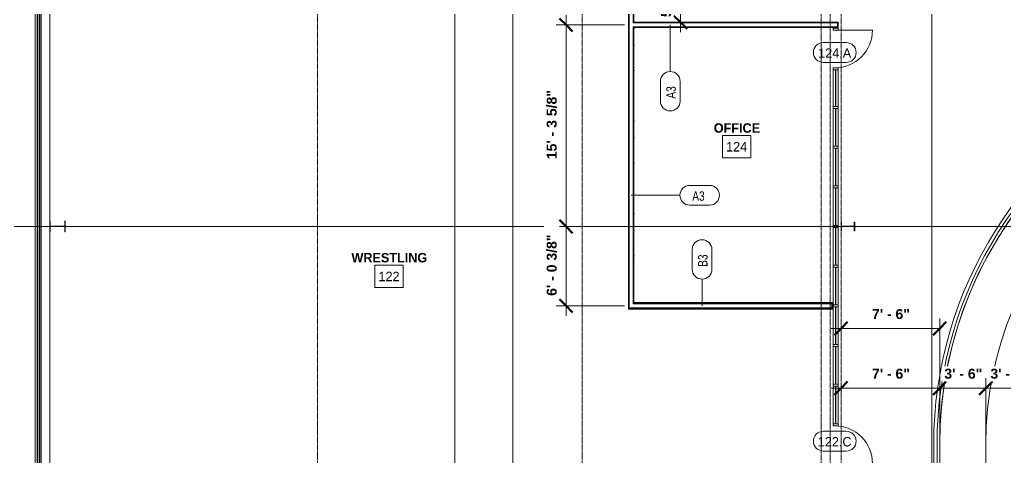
# Model space of a CAD drawing. Header units: inches. Extents: x 21592 to 24810, y -23179 to -20467.
# Drawn here: x 22042 to 22941, y -21596 to -21197 of the extents above; entities that cross this region are included whole.
import ezdxf

# ---------------------------------------------------------------- set-up
doc = ezdxf.new("R2010")
doc.units = ezdxf.units.IN
doc.header["$MEASUREMENT"] = 0
doc.linetypes.add('Grid Line 1_2_', pattern=[0.875, 0.5, -0.125, 0.125, -0.125])
for name, color, linetype, lineweight in [('A-ANNO-DIMS', 211, 'Continuous', 9), ('A-ANNO-DIMS-96', 211, 'Continuous', 9), ('A-AREA-IDEN', 2, 'Continuous', 9), ('A-DOOR', 31, 'Continuous', 20), ('A-DOOR-IDEN', 31, 'Continuous', 9), ('A-FLOR', 192, 'Continuous', 20), ('A-FLOR-HRAL', 11, 'Continuous', 20), ('A-FLOR-OTLN', 90, 'Continuous', 140), ('A-GLAZ-CURT', 52, 'Continuous', 20), ('A-GLAZ-CWMG', 51, 'Continuous', 20), ('A-WALL', 113, 'Continuous', 20), ('A-WALL-IDEN', 211, 'Continuous', 9), ('A-WALL-PATT', 111, 'Continuous', 50), ('G-ANNO-SYMB', 111, 'Continuous', 9), ('I-WALL', 2, 'Continuous', 20), ('L-SITE-WALL', 31, 'Continuous', 20), ('S-BEAM', 12, 'Continuous', 20), ('S-COLS', 52, 'Continuous', 20), ('S-GRID', 1, 'Continuous', 9)]:
    doc.layers.add(name, color=color, linetype=linetype, lineweight=lineweight)
doc.styles.add('Arial_B', font='arialbd.ttf', dxfattribs={"height": 9.132806})
doc.styles.add('Century Gothic', font='GOTHIC.TTF', dxfattribs={"height": 8.622671})
doc.styles.add('Century Gothic_1', font='GOTHIC.TTF', dxfattribs={"width": 0.8, "height": 8.622671})
doc.styles.add('Century Gothic_B', font='GOTHICB.TTF', dxfattribs={"height": 8.616719})
doc.dimstyles.new('OD_Dimension', dxfattribs={"dimscale": 12, "dimtxt": 9, "dimasz": 1, "dimexe": 0.75, "dimexo": 0.5, "dimgap": 0.5, "dimtad": 1, "dimdec": 3, "dimrnd": 0.125, "dimzin": 1, "dimdsep": 46, "dimlunit": 4, "dimtxsty": 'Arial_B', "dimblk1": 'OBLIQUE', "dimblk2": 'OBLIQUE', "dimsah": 1, "dimcen": 0.09, "dimdle": 0.75, "dimazin": 0, "dimtfac": 1, "dimtdec": 4, "dimtix": 1, "dimtmove": 0, "dimatfit": 3, "dimfxl": 1, "dimtvp": 1, "dimtfill": 1, "dimfrac": 2, "dimtolj": 1, "dimtzin": 0, "dimlwd": 13, "dimlwe": 13, "dimarcsym": 2})
doc.dimstyles.new('OD_Dimension_2', dxfattribs={"dimscale": 12, "dimtxt": 9, "dimasz": 1, "dimexe": 0.75, "dimexo": 0.5, "dimgap": 0.5, "dimtad": 1, "dimdec": 3, "dimrnd": 0.125, "dimzin": 1, "dimdsep": 46, "dimlunit": 4, "dimtxsty": 'Arial_B', "dimblk1": 'OBLIQUE', "dimblk2": 'OBLIQUE', "dimsah": 1, "dimcen": 0.09, "dimdle": 0.75, "dimazin": 0, "dimtfac": 1, "dimtdec": 4, "dimtix": 1, "dimtmove": 0, "dimatfit": 3, "dimfxl": 1, "dimtvp": 1, "dimtfill": 1, "dimfrac": 2, "dimtolj": 1, "dimtzin": 0, "dimlwd": 13, "dimlwe": 13, "dimarcsym": 2})
doc.dimstyles.new('OD_Dimension_3', dxfattribs={"dimscale": 12, "dimtxt": 9, "dimasz": 1, "dimexe": 0.75, "dimexo": 0.5, "dimgap": 0.5, "dimtad": 1, "dimdec": 3, "dimrnd": 0.125, "dimzin": 1, "dimdsep": 46, "dimlunit": 4, "dimtxsty": 'Arial_B', "dimblk1": 'OBLIQUE', "dimblk2": 'OBLIQUE', "dimsah": 1, "dimcen": 0.09, "dimdle": 0.75, "dimazin": 0, "dimtfac": 1, "dimtdec": 4, "dimtix": 1, "dimtmove": 0, "dimatfit": 3, "dimfxl": 1, "dimtvp": 1, "dimtfill": 1, "dimfrac": 2, "dimtolj": 1, "dimtzin": 0, "dimlwd": 13, "dimlwe": 13, "dimarcsym": 2})
pattern_1 = [(45, (0, 0), (-9.503515, 9.503515), []), (45, (0, 14.4), (-9.503515, 9.503515), [])]
pattern_2 = [(0, (0, 0), (30.72, 7.68), [1.267, -21.773, 1.267, -21.773, -122.88]), (0, (0, 0), (30.72, 7.68), [-46.08, 1.267, -44.813, 1.267, -21.773, -53.76]), (0, (0, 0), (30.72, 7.68), [-115.2, 1.267, -14.093, 1.267, -37.133]), (120, (11.52, 3.84), (-22.0110751, 22.7643004), [1.267, -21.773, 1.267, -21.773, -122.88]), (120, (11.52, 3.84), (-22.0110751, 22.7643004), [-46.08, 1.267, -44.813, 1.267, -21.773, -53.76]), (120, (11.52, 3.84), (-22.0110751, 22.7643004), [-115.2, 1.267, -14.093, 1.267, -37.133]), (240, (15.36, 19.2), (-8.7089249, -30.4443004), [1.267, -21.773, 1.267, -21.773, -122.88]), (240, (15.36, 19.2), (-8.7089249, -30.4443004), [-46.08, 1.267, -44.813, 1.267, -21.773, -53.76]), (240, (15.36, 19.2), (-8.7089249, -30.4443004), [-115.2, 1.267, -14.093, 1.267, -37.133])]

# ---------------------------------------------------------------- blocks, each defined once
blk = doc.blocks.new('Rectangular Mullion - Profile_Polycarbonate_Lower-1836398-Enlarged First Floor Plan _West_')
at = {"layer": 'A-GLAZ-CWMG', "color": 43, "lineweight": 13}
for p, q in [((22058.04, -21185.12), (22058.46, -21185.12)), ((22058.04, -21646.43), (22058.04, -21185.12)), ((22060.04, -21185.12), (22060.54, -21185.12)), ((22060.54, -21646.43), (22060.54, -21185.12))]:
    blk.add_line(p, q, dxfattribs=at)
at = {"layer": 'A-GLAZ-CWMG', "color": 10, "lineweight": 13}
for p, q in [((22058.46, -21185.12), (22060.04, -21185.12)), ((22058.46, -21646.43), (22058.46, -21185.12)), ((22060.04, -21646.43), (22060.04, -21185.12)), ((22060.04, -21646.43), (22058.46, -21646.43))]:
    blk.add_line(p, q, dxfattribs=at)
blk = doc.blocks.new('Top Rail Type - Top Rail_Internal_-939601-Enlarged First Floor Plan _West_')
at = {"layer": 'A-FLOR-HRAL', "color": 43, "lineweight": 13}
for p, q in [((22875.87, -21898.78), (22875.87, -21583.81)), ((22878.91, -21898.78), (22878.91, -21583.81))]:
    blk.add_line(p, q, dxfattribs=at)
for radius, start in [(365.52, 115.441), (362.48, 115.13728)]:
    blk.add_arc((23241.39, -21583.81), radius, start, 180, dxfattribs=at)
blk = doc.blocks.new('Girt_C - 8_D-1405510-Enlarged First Floor Plan _West_')
at = {"layer": 'S-BEAM', "color": 43, "lineweight": 13}
for p, q in [((22061.64, -21143.68), (22061.64, -21646.84)), ((22069.64, -21380.05), (22069.64, -21148.8)), ((22069.64, -21621.3), (22069.64, -21390.05)), ((22069.64, -21646.84), (22069.64, -21631.3)), ((22069.25, -21647.23), (22062.03, -21647.23))]:
    blk.add_line(p, q, dxfattribs=at)
blk = doc.blocks.new('Door_Single_Storefront - one-1371409-Enlarged First Floor Plan _West_')
at = {"layer": 'A-DOOR', "color": 43, "lineweight": 13}
blk.add_line((-17.21875, 34.4375), (-17.21875, 0), dxfattribs=at)
blk.add_arc((-17.21875, 0), 34.4375, 360, 90, dxfattribs=at)
blk = doc.blocks.new('System Panel - Interior Glazing-1220306-Enlarged First Floor Plan _West_')
at = {"layer": 'A-GLAZ-CURT', "color": 7}
for p, q in [((17.21875, 0.9375), (-17.21875, 0.9375)), ((-17.21875, 0.9375), (-17.21875, 0.5625)), ((-17.21875, 0.5625), (17.21875, 0.5625)), ((17.21875, 0.5625), (17.21875, 0.9375))]:
    blk.add_line(p, q, dxfattribs=at)
blk = doc.blocks.new('Rectangular Mullion - Interior 1_75_ x 4_5_-1214730-Enlarged First Floor Plan _West_')
at = {"layer": 'A-GLAZ-CWMG', "color": 43, "lineweight": 13}
for p, q in [((22799.52, -22650.74), (22799.52, -22616.3)), ((22804.02, -22650.74), (22804.02, -22616.3))]:
    blk.add_line(p, q, dxfattribs=at)
blk = doc.blocks.new('Rectangular Mullion - Interior 1_75_ x 4_5_-1835424-Enlarged First Floor Plan _West_')
at = {"layer": 'A-GLAZ-CWMG', "color": 7}
for p, q in [((0, 1.5), (-1.75, 1.5)), ((-1.75, 1.5), (-1.75, -3)), ((0, -3), (0, 1.5)), ((-1.75, -3), (0, -3))]:
    blk.add_line(p, q, dxfattribs=at)
blk = doc.blocks.new('Rectangular Mullion - Interior 1_75_ x 4_5_-1220285-Enlarged First Floor Plan _West_')
at = {"layer": 'A-GLAZ-CWMG', "color": 7}
for p, q in [((-0.875, 1.5), (0.875, 1.5)), ((-0.875, -3), (-0.875, 1.5)), ((0.875, 1.5), (0.875, -3)), ((0.875, -3), (-0.875, -3))]:
    blk.add_line(p, q, dxfattribs=at)
blk = doc.blocks.new('Door_Single_Storefront - one-1835622-Enlarged First Floor Plan _West_')
at = {"layer": 'A-DOOR', "color": 43, "lineweight": 13}
blk.add_line((-17.21875, -34.4375), (-17.21875, 0), dxfattribs=at)
blk.add_arc((-17.21875, 0), 34.4375, 270, 0, dxfattribs=at)
blk = doc.blocks.new('Rectangular Mullion - Interior 1_75_ x 4_5_-V24-Enlarged First Floor Plan _West_')
at = {"layer": 'A-GLAZ-CWMG', "color": 43, "lineweight": 13}
for p, q in [((22784.14, -21454.43), (22784.14, -21422.12)), ((22788.64, -21456.55), (22788.64, -21422.12))]:
    blk.add_line(p, q, dxfattribs=at)
blk = doc.blocks.new('Rectangular Mullion - Interior 1_75_ x 4_5_-V25-Enlarged First Floor Plan _West_')
at = {"layer": 'A-GLAZ-CWMG', "color": 43, "lineweight": 13}
for p, q in [((22788.64, -21492.74), (22788.64, -21458.3)), ((22784.14, -21492.74), (22784.14, -21460.43))]:
    blk.add_line(p, q, dxfattribs=at)
blk = doc.blocks.new('Rectangular Mullion - Interior 1_75_ x 4_5_-1835431-Enlarged First Floor Plan _West_')
at = {"layer": 'A-GLAZ-CWMG', "color": 43, "lineweight": 13}
for p, q in [((22784.14, -21565.12), (22784.14, -21530.68)), ((22788.64, -21565.12), (22788.64, -21530.68))]:
    blk.add_line(p, q, dxfattribs=at)
blk = doc.blocks.new('System Panel - Interior Glazing-1835623-Enlarged First Floor Plan _West_')
at = {"layer": 'A-GLAZ-CURT', "color": 7}
for p, q in [((16.71875, 0.9375), (-16.71875, 0.9375)), ((-16.71875, 0.9375), (-16.71875, 0.5625)), ((-16.71875, 0.5625), (16.71875, 0.5625)), ((16.71875, 0.5625), (16.71875, 0.9375))]:
    blk.add_line(p, q, dxfattribs=at)
blk = doc.blocks.new('Rectangular Mullion - Interior 1_75_ x 4_5_-1835621-Enlarged First Floor Plan _West_')
at = {"layer": 'A-GLAZ-CWMG', "color": 43, "lineweight": 13}
for p, q in [((22784.14, -21275.62), (22784.14, -21242.18)), ((22788.64, -21275.62), (22788.64, -21242.18))]:
    blk.add_line(p, q, dxfattribs=at)
blk = doc.blocks.new('Rectangular Mullion - Interior 1_75_ x 4_5_-1314720-Enlarged First Floor Plan _West_')
at = {"layer": 'A-GLAZ-CWMG', "color": 7}
for p, q in [((-0.875, 1.5), (0.875, 1.5)), ((-0.875, -3), (-0.875, 1.5)), ((0.875, 1.5), (0.875, -3)), ((0.875, -3), (-0.875, -3))]:
    blk.add_line(p, q, dxfattribs=at)
blk = doc.blocks.new('DIMBLOCK8-Enlarged First Floor Plan _West_')
at = {"layer": 'A-ANNO-DIMS-96', "lineweight": 50}
for p, q in [((22540.55, -21201.37), (22534.55, -21195.37)), ((22540.55, -21201.37), (22546.55, -21207.37)), ((22540.55, -21385.05), (22534.55, -21379.05)), ((22540.55, -21385.05), (22546.55, -21391.05))]:
    blk.add_line(p, q, dxfattribs=at)
at = {"layer": 'A-ANNO-DIMS-96', "lineweight": 13}
for p, q in [((22540.55, -21192.37), (22540.55, -21385.05)), ((22593.84, -21201.37), (22531.55, -21201.37)), ((22540.55, -21201.37), (22593.84, -21201.37)), ((22543.04, -21385.05), (22531.55, -21385.05)), ((22540.55, -21385.05), (22543.04, -21385.05))]:
    blk.add_line(p, q, dxfattribs=at)
at = {"layer": 'A-ANNO-DIMS-96', "color": 0, "lineweight": 13, "insert": (22522.85, -21323.71), "char_height": 9.1328, "width": 73.2, "attachment_point": 1, "rotation": 90, "line_spacing_factor": 0.938532, "style": 'Arial_B', "bg_fill": 3, "box_fill_scale": 1.25, "bg_fill_color": 0, "bg_fill_transparency": 0}
blk.add_mtext('15\' - 3 5/8"', dxfattribs=at)
blk = doc.blocks.new('_Oblique')
at = {"color": 0, "linetype": 'ByBlock', "lineweight": -2}
blk.add_line((-0.5, -0.5), (0.5, 0.5), dxfattribs=at)
blk = doc.blocks.new('DIMBLOCK9-Enlarged First Floor Plan _West_')
at = {"layer": 'A-ANNO-DIMS-96', "lineweight": 50}
for p, q in [((22540.55, -21385.05), (22534.55, -21379.05)), ((22540.55, -21385.05), (22546.55, -21391.05)), ((22540.55, -21457.43), (22534.55, -21451.43)), ((22540.55, -21457.43), (22546.55, -21463.43))]:
    blk.add_line(p, q, dxfattribs=at)
at = {"layer": 'A-ANNO-DIMS-96', "lineweight": 13}
for p, q in [((22543.04, -21385.05), (22531.55, -21385.05)), ((22540.55, -21385.05), (22540.55, -21466.43)), ((22540.55, -21385.05), (22543.04, -21385.05)), ((22593.84, -21457.43), (22531.55, -21457.43)), ((22540.55, -21457.43), (22593.84, -21457.43))]:
    blk.add_line(p, q, dxfattribs=at)
at = {"layer": 'A-ANNO-DIMS-96', "color": 0, "lineweight": 13, "insert": (22522.85, -21448.31), "char_height": 9.1328, "width": 64.9714, "attachment_point": 1, "rotation": 90, "line_spacing_factor": 0.938532, "style": 'Arial_B', "bg_fill": 3, "box_fill_scale": 1.25, "bg_fill_color": 0, "bg_fill_transparency": 0}
blk.add_mtext('6\' - 0 3/8"', dxfattribs=at)
blk = doc.blocks.new('Wall Tag - 1_4_-1369832-Enlarged First Floor Plan _West_')
at = {"layer": 'A-WALL-IDEN', "color": 153}
for p, q in [((-0.0822, 0.0968), (0.1053, 0.0968)), ((0.1053, 0.0968), (-0.0822, 0.0968)), ((-0.0822, -0.0907), (0.1053, -0.0907)), ((-0.0822, -0.0907), (0.1053, -0.0907))]:
    blk.add_line(p, q, dxfattribs=at)
for centre, start, end in [((-0.0822, 0.0031), 90, 270), ((-0.0822, 0.0031), 90, 270), ((0.1053, 0.0031), 270, 90), ((0.1053, 0.0031), 270, 90)]:
    blk.add_arc(centre, 0.0937, start, end, dxfattribs=at)
blk = doc.blocks.new('DIMBLOCK21-Enlarged First Floor Plan _West_')
at = {"layer": 'A-ANNO-DIMS-96', "lineweight": 13}
for p, q in [((22644.98, -21126.18), (22644.98, -21207.93)), ((22647.47, -21135.18), (22635.98, -21135.18)), ((22644.98, -21135.18), (22647.47, -21135.18)), ((22647.47, -21198.93), (22635.98, -21198.93)), ((22644.98, -21198.93), (22647.47, -21198.93))]:
    blk.add_line(p, q, dxfattribs=at)
at = {"layer": 'A-ANNO-DIMS-96', "lineweight": 50}
for p, q in [((22644.98, -21135.18), (22638.98, -21129.18)), ((22644.98, -21135.18), (22650.98, -21141.18)), ((22644.98, -21198.93), (22638.98, -21192.93)), ((22644.98, -21198.93), (22650.98, -21204.93))]:
    blk.add_line(p, q, dxfattribs=at)
at = {"layer": 'A-ANNO-DIMS-96', "color": 0, "lineweight": 13, "insert": (22627.28, -21194.12), "char_height": 9.1328, "width": 64.9714, "attachment_point": 1, "rotation": 90, "line_spacing_factor": 0.938532, "style": 'Arial_B', "bg_fill": 3, "box_fill_scale": 1.25, "bg_fill_color": 0, "bg_fill_transparency": 0}
blk.add_mtext('5\' - 3 3/4"', dxfattribs=at)
blk = doc.blocks.new('DIMBLOCK37-Enlarged First Floor Plan _West_')
at = {"layer": 'A-ANNO-DIMS-96', "lineweight": 50}
for p, q in [((22791.39, -21532.43), (22797.39, -21526.43)), ((22881.39, -21532.43), (22887.39, -21526.43)), ((22791.39, -21532.43), (22785.39, -21538.43)), ((22881.39, -21532.43), (22875.39, -21538.43))]:
    blk.add_line(p, q, dxfattribs=at)
at = {"layer": 'A-ANNO-DIMS-96', "lineweight": 13}
for p, q in [((22791.39, -21529.95), (22791.39, -21541.43)), ((22791.39, -21532.43), (22791.39, -21529.95)), ((22881.39, -21577.81), (22881.39, -21523.43)), ((22782.39, -21532.43), (22881.39, -21532.43)), ((22881.39, -21532.43), (22881.39, -21577.81))]:
    blk.add_line(p, q, dxfattribs=at)
at = {"layer": 'A-ANNO-DIMS-96', "color": 0, "lineweight": 13, "insert": (22819.6, -21514.73), "char_height": 9.133, "width": 40.2857, "attachment_point": 1, "line_spacing_factor": 0.938532, "style": 'Arial_B', "bg_fill": 3, "box_fill_scale": 1.25, "bg_fill_color": 0, "bg_fill_transparency": 0}
blk.add_mtext('7\' - 6"', dxfattribs=at)
blk = doc.blocks.new('DIMBLOCK38-Enlarged First Floor Plan _West_')
at = {"layer": 'A-ANNO-DIMS-96', "lineweight": 13}
for p, q in [((22881.39, -21577.81), (22881.39, -21523.43)), ((22923.39, -21577.81), (22923.39, -21523.43)), ((22881.39, -21532.43), (22923.39, -21532.43)), ((22881.39, -21532.43), (22881.39, -21577.81)), ((22923.39, -21532.43), (22923.39, -21577.81))]:
    blk.add_line(p, q, dxfattribs=at)
at = {"layer": 'A-ANNO-DIMS-96', "lineweight": 50}
for p, q in [((22881.39, -21532.43), (22887.39, -21526.43)), ((22923.39, -21532.43), (22929.39, -21526.43)), ((22881.39, -21532.43), (22875.39, -21538.43)), ((22923.39, -21532.43), (22917.39, -21538.43))]:
    blk.add_line(p, q, dxfattribs=at)
at = {"layer": 'A-ANNO-DIMS-96', "color": 0, "lineweight": 13, "insert": (22885.6, -21514.73), "char_height": 9.133, "width": 40.2857, "attachment_point": 1, "line_spacing_factor": 0.938532, "style": 'Arial_B', "bg_fill": 3, "box_fill_scale": 1.25, "bg_fill_color": 0, "bg_fill_transparency": 0}
blk.add_mtext('3\' - 6"', dxfattribs=at)
blk = doc.blocks.new('DIMBLOCK39-Enlarged First Floor Plan _West_')
at = {"layer": 'A-ANNO-DIMS-96', "lineweight": 13}
for p, q in [((22923.39, -21577.81), (22923.39, -21523.43)), ((22965.39, -21577.81), (22965.39, -21523.43)), ((22923.39, -21532.43), (22965.39, -21532.43)), ((22923.39, -21532.43), (22923.39, -21577.81)), ((22965.39, -21532.43), (22965.39, -21577.81))]:
    blk.add_line(p, q, dxfattribs=at)
at = {"layer": 'A-ANNO-DIMS-96', "lineweight": 50}
for p, q in [((22923.39, -21532.43), (22929.39, -21526.43)), ((22965.39, -21532.43), (22971.39, -21526.43)), ((22923.39, -21532.43), (22917.39, -21538.43)), ((22965.39, -21532.43), (22959.39, -21538.43))]:
    blk.add_line(p, q, dxfattribs=at)
at = {"layer": 'A-ANNO-DIMS-96', "color": 0, "lineweight": 13, "insert": (22927.6, -21514.73), "char_height": 9.133, "width": 40.2857, "attachment_point": 1, "line_spacing_factor": 0.938532, "style": 'Arial_B', "bg_fill": 3, "box_fill_scale": 1.25, "bg_fill_color": 0, "bg_fill_transparency": 0}
blk.add_mtext('3\' - 6"', dxfattribs=at)
blk = doc.blocks.new('DIMBLOCK54-Enlarged First Floor Plan _West_')
at = {"layer": 'A-ANNO-DIMS-96', "lineweight": 13}
for p, q in [((22881.39, -21577.81), (22881.39, -21469.04)), ((22782.39, -21478.04), (22881.39, -21478.04)), ((22791.39, -21475.55), (22791.39, -21487.04)), ((22791.39, -21478.04), (22791.39, -21475.55)), ((22881.39, -21478.04), (22881.39, -21577.81))]:
    blk.add_line(p, q, dxfattribs=at)
at = {"layer": 'A-ANNO-DIMS-96', "lineweight": 50}
for p, q in [((22791.39, -21478.04), (22785.39, -21484.04)), ((22791.39, -21478.04), (22797.39, -21472.04)), ((22881.39, -21478.04), (22875.39, -21484.04)), ((22881.39, -21478.04), (22887.39, -21472.04))]:
    blk.add_line(p, q, dxfattribs=at)
at = {"layer": 'A-ANNO-DIMS-96', "color": 0, "lineweight": 13, "insert": (22819.6, -21460.33), "char_height": 9.133, "width": 40.2857, "attachment_point": 1, "line_spacing_factor": 0.938532, "style": 'Arial_B', "bg_fill": 3, "box_fill_scale": 1.25, "bg_fill_color": 0, "bg_fill_transparency": 0}
blk.add_mtext('7\' - 6"', dxfattribs=at)
blk = doc.blocks.new('Door Tag - Door Tag-4658-Enlarged First Floor Plan _West_')
at = {"layer": 'A-DOOR-IDEN', "color": 153}
for p, q in [((-0.109375, 0.09375), (0.109375, 0.09375)), ((-0.109375, -0.09375), (0.109375, -0.09375))]:
    blk.add_line(p, q, dxfattribs=at)
for centre, start, end in [((-0.109375, 0), 90, 270), ((0.109375, 0), 270, 90)]:
    blk.add_arc(centre, 0.09375, start, end, dxfattribs=at)

msp = doc.modelspace()

# ---------------------------------------------------------------- hatches: boundary and pattern name
at = {"layer": 'A-WALL-PATT', "lineweight": 9}
h = msp.add_hatch(dxfattribs=at)
h.set_pattern_fill('FP_11', color=8, style=0, pattern_type=2)
h.set_pattern_definition(pattern_2)
h.paths.add_polyline_path([(22597.4, -21459.1778), (22598.025, -21459.1778), (22598.025, -21174.3966), (22599.8375, -21174.3966), (22599.8375, -21173.7716), (22597.4, -21173.7716), (22597.4, -21454.4278)], flags=0)
h.paths.add_polyline_path([(22599.8375, -21139.3341), (22599.8375, -21138.7091), (22598.025, -21138.7091), (22598.025, -20899.5528), (22597.4, -20899.5528), (22597.4, -21139.3341)], flags=0)
h = msp.add_hatch(dxfattribs=at)
h.set_pattern_fill('FP_11', color=8, style=0, pattern_type=2)
h.set_pattern_definition(pattern_2)
h.paths.add_polyline_path([(22602.275, -21454.4278), (22602.275, -21203.1778), (22601.65, -21203.1778), (22601.65, -21454.4278)], flags=0)
h.paths.add_polyline_path([(22602.275, -21199.5528), (22602.275, -21173.7716), (22599.8375, -21173.7716), (22599.8375, -21174.3966), (22601.65, -21174.3966), (22601.65, -21199.5528)], flags=0)
h.paths.add_polyline_path([(22599.8375, -21139.3341), (22602.275, -21139.3341), (22602.275, -21134.5528), (22601.65, -21134.5528), (22601.65, -21138.7091), (22599.8375, -21138.7091)], flags=0)
h.paths.add_polyline_path([(22601.65, -21130.9278), (22602.275, -21130.9278), (22602.275, -20899.5528), (22601.65, -20899.5528), (22601.65, -21097.329)], flags=0)
h = msp.add_hatch(dxfattribs=at)
h.set_pattern_fill('FP_11', color=8, style=0, pattern_type=2)
h.set_pattern_definition(pattern_2)
h.paths.add_polyline_path([(22788.0142, -21199.5528), (22788.6392, -21199.5528), (22788.6392, -21198.9278), (22602.275, -21198.9278), (22602.275, -21199.5528)], flags=0)
h = msp.add_hatch(dxfattribs=at)
h.set_pattern_fill('FP_11', color=8, style=0, pattern_type=2)
h.set_pattern_definition(pattern_2)
h.paths.add_polyline_path([(22788.6392, -21203.8028), (22788.6392, -21199.5528), (22788.0142, -21199.5528), (22788.0142, -21203.1778), (22602.275, -21203.1778), (22602.275, -21203.8028)], flags=0)
h = msp.add_hatch(dxfattribs=at)
h.set_pattern_fill('FP_11', color=8, style=0, pattern_type=2)
h.set_pattern_definition(pattern_2)
h.paths.add_polyline_path([(22597.4, -21460.4278), (22784.1392, -21460.4278), (22784.1392, -21455.0528), (22783.5142, -21455.0528), (22783.5142, -21459.8028), (22597.4, -21459.8028)], flags=0)
h = msp.add_hatch(dxfattribs=at)
h.set_pattern_fill('FP_11', color=8, style=0, pattern_type=2)
h.set_pattern_definition(pattern_2)
h.paths.add_polyline_path([(22783.5142, -21459.8028), (22783.5142, -21455.6778), (22782.8892, -21455.6778), (22782.8892, -21459.1778), (22597.4, -21459.1778), (22597.4, -21459.8028), (22681.6291, -21459.8028)], flags=0)
h = msp.add_hatch(dxfattribs=at)
h.set_pattern_fill('FP_11', color=8, style=0, pattern_type=2)
h.set_pattern_definition(pattern_2)
h.paths.add_polyline_path([(22783.5142, -21455.0528), (22784.1392, -21455.0528), (22784.1392, -21454.4278), (22601.65, -21454.4278), (22601.65, -21455.0528), (22681.6291, -21455.0528)], flags=0)
h = msp.add_hatch(dxfattribs=at)
h.set_pattern_fill('FP_11', color=8, style=0, pattern_type=2)
h.set_pattern_definition(pattern_2)
h.paths.add_polyline_path([(22782.8892, -21455.6778), (22783.5142, -21455.6778), (22783.5142, -21455.0528), (22601.65, -21455.0528), (22601.65, -21455.6778), (22681.6291, -21455.6778)], flags=0)
at = {"layer": 'S-COLS', "lineweight": 9}
h = msp.add_hatch(dxfattribs=at)
h.set_pattern_fill('FP_6', color=8, style=0, pattern_type=2)
h.set_pattern_definition(pattern_1)
h.paths.add_polyline_path([(22083.6402, -21390.0528), (22083.6402, -21380.0528), (22083.2066, -21380.0528), (22083.2066, -21384.2169), (22083.0041, -21384.7058), (22082.5152, -21384.9083), (22070.7652, -21384.9083), (22070.2763, -21384.7058), (22070.0738, -21384.2169), (22070.0738, -21380.0528), (22069.6402, -21380.0528), (22069.6402, -21390.0528), (22070.0738, -21390.0528), (22070.0738, -21385.8887), (22070.2763, -21385.3998), (22070.7652, -21385.1973), (22082.5152, -21385.1973), (22083.0041, -21385.3998), (22083.2066, -21385.8887), (22083.2066, -21390.0528)], flags=0)
h = msp.add_hatch(dxfattribs=at)
h.set_pattern_fill('FP_6', color=8, style=0, pattern_type=2)
h.set_pattern_definition(pattern_1)
h.paths.add_polyline_path([(22803.8902, -21389.0528), (22803.8902, -21381.0528), (22803.4566, -21381.0528), (22803.4566, -21384.2169), (22803.2541, -21384.7058), (22802.7652, -21384.9083), (22792.5152, -21384.9083), (22792.0263, -21384.7058), (22791.8238, -21384.2169), (22791.8238, -21381.0528), (22791.3902, -21381.0528), (22791.3902, -21389.0528), (22791.8238, -21389.0528), (22791.8238, -21385.8887), (22792.0263, -21385.3998), (22792.5152, -21385.1973), (22802.7652, -21385.1973), (22803.2541, -21385.3998), (22803.4566, -21385.8887), (22803.4566, -21389.0528)], flags=0)

# ---------------------------------------------------------------- linework, layer by layer
at = {"layer": 'A-AREA-IDEN', "flags": 128}
for points in [[(22683.2621, -21302.0119), (22683.2621, -21322.5833), (22708.9721, -21322.5833), (22708.9721, -21302.0119)], [(22366.1952, -21420.2348), (22366.1952, -21440.8063), (22391.9052, -21440.8063), (22391.9052, -21420.2348)]]:
    msp.add_lwpolyline(points, close=True, dxfattribs=at)
at = {"layer": 'A-FLOR', "color": 43, "lineweight": 13}
msp.add_line((22881.3892, -21583.8101), (22881.3892, -21898.78), dxfattribs=at)
msp.add_arc((23241.3892, -21583.8101), 360, 115.5908464, 180, dxfattribs=at)
at = {"layer": 'A-FLOR-OTLN', "color": 43, "lineweight": 13}
msp.add_line((22923.3892, -21898.78), (22923.3892, -21583.8101), dxfattribs=at)
for radius in [360, 318]:
    msp.add_arc((23241.3892, -21583.8101), radius, 90, 180, dxfattribs=at)
at = {"layer": 'A-WALL', "color": 7}
for p, q in [((22598.025, -21174.3966), (22598.025, -21459.1778)), ((22601.65, -21199.5528), (22601.65, -21174.3966)), ((22058.4627, -21182.4278), (22058.4627, -21649.1153)), ((22060.0375, -21649.1153), (22060.0375, -21182.4278)), ((22788.0142, -21199.5528), (22601.65, -21199.5528)), ((22788.0142, -21203.1778), (22601.65, -21203.1778)), ((22601.65, -21455.6778), (22601.65, -21203.1778)), ((22788.0142, -21199.5528), (22788.0142, -21203.1778)), ((22782.8892, -21459.1778), (22597.4, -21459.1778)), ((22597.4, -21459.8028), (22783.5142, -21459.8028)), ((22601.65, -21455.0528), (22783.5142, -21455.0528)), ((22601.65, -21455.6778), (22782.8892, -21455.6778)), ((22782.8892, -21455.6778), (22782.8892, -21459.1778)), ((22783.5142, -21459.8028), (22783.5142, -21455.0528))]:
    msp.add_line(p, q, dxfattribs=at)
at = {"layer": 'A-WALL-IDEN', "color": 153}
for p, q in [((22635.6162, -21201.3653), (22635.6162, -21243.7606)), ((22664.5988, -21457.4278), (22664.5988, -21433.1158))]:
    msp.add_line(p, q, dxfattribs=at)
at = {"layer": 'G-ANNO-SYMB'}
for p, q in [((22491.854, -20695.6113), (22491.854, -23040.6554)), ((22439.1736, -20818.0821), (22439.1736, -23039.3868)), ((22874.1556, -21010.0849), (22874.1556, -23129.8711))]:
    msp.add_line(p, q, dxfattribs=at)
at = {"layer": 'I-WALL', "color": 7}
for p, q in [((22597.4, -21173.7716), (22597.4, -21460.4278)), ((22602.275, -21198.9278), (22602.275, -21173.7716)), ((22788.6392, -21198.9278), (22602.275, -21198.9278)), ((22788.6392, -21203.8028), (22788.6392, -21198.9278)), ((22602.275, -21203.8028), (22788.6392, -21203.8028)), ((22602.275, -21454.4278), (22602.275, -21203.8028)), ((22784.1392, -21454.4278), (22602.275, -21454.4278)), ((22784.1392, -21460.4278), (22784.1392, -21454.4278)), ((22597.4, -21460.4278), (22784.1392, -21460.4278))]:
    msp.add_line(p, q, dxfattribs=at)
at = {"layer": 'L-SITE-WALL', "color": 43, "lineweight": 13}
msp.add_line((22056.1402, -22800.8028), (22056.1402, -20889.5528), dxfattribs=at)
at = {"layer": 'S-COLS', "color": 7}
for p, q in [((22070.0738, -21380.0528), (22069.6402, -21380.0528)), ((22069.6402, -21380.0528), (22069.6402, -21390.0528)), ((22070.0738, -21384.2169), (22070.0738, -21380.0528)), ((22070.0738, -21390.0528), (22070.0738, -21385.8887)), ((22082.5152, -21384.9083), (22070.7652, -21384.9083)), ((22070.7652, -21385.1973), (22082.5152, -21385.1973)), ((22083.6402, -21380.0528), (22083.2066, -21380.0528)), ((22083.2066, -21380.0528), (22083.2066, -21384.2169)), ((22083.2066, -21385.8887), (22083.2066, -21390.0528)), ((22083.6402, -21390.0528), (22083.6402, -21380.0528)), ((22791.8238, -21381.0528), (22791.3902, -21381.0528)), ((22791.3902, -21381.0528), (22791.3902, -21389.0528)), ((22791.8238, -21384.2169), (22791.8238, -21381.0528)), ((22791.8238, -21389.0528), (22791.8238, -21385.8887)), ((22802.7652, -21384.9083), (22792.5152, -21384.9083)), ((22792.5152, -21385.1973), (22802.7652, -21385.1973)), ((22803.8902, -21381.0528), (22803.4566, -21381.0528)), ((22803.4566, -21381.0528), (22803.4566, -21384.2169)), ((22803.4566, -21385.8887), (22803.4566, -21389.0528)), ((22803.8902, -21389.0528), (22803.8902, -21381.0528)), ((22069.6402, -21390.0528), (22070.0738, -21390.0528)), ((22083.2066, -21390.0528), (22083.6402, -21390.0528)), ((22791.3902, -21389.0528), (22791.8238, -21389.0528)), ((22803.4566, -21389.0528), (22803.8902, -21389.0528))]:
    msp.add_line(p, q, dxfattribs=at)
for centre, start, end in [((22070.7652, -21384.2169), 180, 270), ((22070.7652, -21385.8887), 90, 180), ((22082.5152, -21384.2169), 270, 0), ((22082.5152, -21385.8887), 0, 90), ((22792.5152, -21384.2169), 180, 270), ((22792.5152, -21385.8887), 90, 180), ((22802.7652, -21384.2169), 270, 0), ((22802.7652, -21385.8887), 0, 90)]:
    msp.add_arc(centre, 0.6914, start, end, dxfattribs=at)
at = {"layer": 'S-GRID', "linetype": 'Grid Line 1_2_'}
for p, q in [((22069.6402, -22972.8509), (22069.6402, -20633.3741)), ((22313.8902, -22972.8509), (22313.8902, -20633.3741)), ((22555.1402, -22972.8509), (22555.1402, -20633.3741)), ((22781.3902, -22389.5762), (22781.3902, -20633.3741)), ((22061.6402, -22893.4698), (22061.6402, -20681.3741)), ((22773.3902, -22389.5762), (22773.3902, -20713.1265)), ((22781.3902, -22389.5762), (22781.3902, -20761.1265)), ((22791.3902, -22389.5762), (22791.3902, -20761.1265)), ((24479.1075, -21385.0528), (21657.561, -21385.0528)), ((24742.7891, -21385.0528), (21928.0152, -21385.0528))]:
    msp.add_line(p, q, dxfattribs=at)

# ---------------------------------------------------------------- block references
at = {"layer": 'A-DOOR', "color": 43, "lineweight": 13}
for name, p, rotation in [('Door_Single_Storefront - one-1371409-Enlarged First Floor Plan _West_', (22785.6392, -21223.2091), 270), ('Door_Single_Storefront - one-1835622-Enlarged First Floor Plan _West_', (22785.6392, -21584.0841), 90)]:
    msp.add_blockref(name, p, dxfattribs=dict(at, rotation=rotation))
at = {"layer": 'A-DOOR-IDEN', "color": 153, "xscale": 95.99999999999994, "yscale": 95.99999999999994, "zscale": 95.99999999999994}
msp.add_blockref('Door Tag - Door Tag-4658-Enlarged First Floor Plan _West_', (22785.6392, -21226.458), dxfattribs=at)
at = {"layer": 'A-FLOR-HRAL', "color": 43, "lineweight": 13}
msp.add_blockref('Top Rail Type - Top Rail_Internal_-939601-Enlarged First Floor Plan _West_', (0, 0), dxfattribs=at)
at = {"layer": 'A-GLAZ-CURT', "color": 43, "lineweight": 13, "rotation": 270}
for name, p in [('System Panel - Interior Glazing-1835623-Enlarged First Floor Plan _West_', (22785.6392, -21258.8966)), ('System Panel - Interior Glazing-1220306-Enlarged First Floor Plan _West_', (22785.6392, -21294.5841)), ('System Panel - Interior Glazing-1220306-Enlarged First Floor Plan _West_', (22785.6392, -21330.7716)), ('System Panel - Interior Glazing-1220306-Enlarged First Floor Plan _West_', (22785.6392, -21366.9591)), ('System Panel - Interior Glazing-1220306-Enlarged First Floor Plan _West_', (22785.6392, -21403.1466)), ('System Panel - Interior Glazing-1220306-Enlarged First Floor Plan _West_', (22785.6392, -21439.3341)), ('System Panel - Interior Glazing-1220306-Enlarged First Floor Plan _West_', (22785.6392, -21475.5216)), ('System Panel - Interior Glazing-1220306-Enlarged First Floor Plan _West_', (22785.6392, -21511.7091)), ('System Panel - Interior Glazing-1220306-Enlarged First Floor Plan _West_', (22785.6392, -21547.8966))]:
    msp.add_blockref(name, p, dxfattribs=at)
at = {"layer": 'A-GLAZ-CWMG', "color": 43, "lineweight": 13}
for name, p in [('Rectangular Mullion - Profile_Polycarbonate_Lower-1836398-Enlarged First Floor Plan _West_', (0, 0)), ('Rectangular Mullion - Interior 1_75_ x 4_5_-1835621-Enlarged First Floor Plan _West_', (0, 0)), ('Rectangular Mullion - Interior 1_75_ x 4_5_-1214730-Enlarged First Floor Plan _West_', (-15.376, 1338.9375)), ('Rectangular Mullion - Interior 1_75_ x 4_5_-1214730-Enlarged First Floor Plan _West_', (-15.376, 1302.75)), ('Rectangular Mullion - Interior 1_75_ x 4_5_-1214730-Enlarged First Floor Plan _West_', (-15.376, 1266.5625)), ('Rectangular Mullion - Interior 1_75_ x 4_5_-1214730-Enlarged First Floor Plan _West_', (-15.376, 1230.375)), ('Rectangular Mullion - Interior 1_75_ x 4_5_-V24-Enlarged First Floor Plan _West_', (0, 0)), ('Rectangular Mullion - Interior 1_75_ x 4_5_-V25-Enlarged First Floor Plan _West_', (0, 0)), ('Rectangular Mullion - Interior 1_75_ x 4_5_-1214730-Enlarged First Floor Plan _West_', (-15.376, 1121.8125)), ('Rectangular Mullion - Interior 1_75_ x 4_5_-1835431-Enlarged First Floor Plan _West_', (0, 0))]:
    msp.add_blockref(name, p, dxfattribs=at)
at = {"layer": 'A-GLAZ-CWMG', "color": 43, "lineweight": 13, "rotation": 90}
msp.add_blockref('Rectangular Mullion - Interior 1_75_ x 4_5_-1835424-Enlarged First Floor Plan _West_', (22785.6392, -21204.2403), dxfattribs=at)
at = {"layer": 'A-GLAZ-CWMG', "color": 43, "lineweight": 13, "extrusion": (0, 0, -1), "rotation": 270}
for name, p in [('Rectangular Mullion - Interior 1_75_ x 4_5_-1314720-Enlarged First Floor Plan _West_', (-22785.6392, -21241.3028)), ('Rectangular Mullion - Interior 1_75_ x 4_5_-1220285-Enlarged First Floor Plan _West_', (-22785.6392, -21276.4903)), ('Rectangular Mullion - Interior 1_75_ x 4_5_-1220285-Enlarged First Floor Plan _West_', (-22785.6392, -21312.6778)), ('Rectangular Mullion - Interior 1_75_ x 4_5_-1220285-Enlarged First Floor Plan _West_', (-22785.6392, -21348.8653)), ('Rectangular Mullion - Interior 1_75_ x 4_5_-1220285-Enlarged First Floor Plan _West_', (-22785.6392, -21385.0528)), ('Rectangular Mullion - Interior 1_75_ x 4_5_-1220285-Enlarged First Floor Plan _West_', (-22785.6392, -21421.2403)), ('Rectangular Mullion - Interior 1_75_ x 4_5_-1220285-Enlarged First Floor Plan _West_', (-22785.6392, -21457.4278)), ('Rectangular Mullion - Interior 1_75_ x 4_5_-1220285-Enlarged First Floor Plan _West_', (-22785.6392, -21493.6153)), ('Rectangular Mullion - Interior 1_75_ x 4_5_-1220285-Enlarged First Floor Plan _West_', (-22785.6392, -21529.8028)), ('Rectangular Mullion - Interior 1_75_ x 4_5_-1220285-Enlarged First Floor Plan _West_', (-22785.6392, -21565.9903))]:
    msp.add_blockref(name, p, dxfattribs=at)
at = {"layer": 'A-WALL-IDEN', "color": 153, "xscale": 95.99999999999994, "yscale": 95.99999999999994, "zscale": 95.99999999999994, "rotation": 89.99999999999991}
for p in [(22635.9099, -21262.8653), (22664.8926, -21416.2205)]:
    msp.add_blockref('Wall Tag - 1_4_-1369832-Enlarged First Floor Plan _West_', p, dxfattribs=at)
at = {"layer": 'A-WALL-IDEN', "color": 153, "xscale": 95.99999999999994, "yscale": 95.99999999999994, "zscale": 95.99999999999994}
msp.add_blockref('Wall Tag - 1_4_-1369832-Enlarged First Floor Plan _West_', (22661.3375, -21356.9422), dxfattribs=at)
at = {"layer": 'S-BEAM', "color": 43, "lineweight": 13}
msp.add_blockref('Girt_C - 8_D-1405510-Enlarged First Floor Plan _West_', (0, 0), dxfattribs=at)

# ---------------------------------------------------------------- texts
at = {"layer": 'A-AREA-IDEN', "attachment_point": 2}
for s, insert, char_height, width, line_spacing_factor, style in [('OFFICE', (22696.4032, -21290.988), 8.61672, 48.6, 0.984796, 'Century Gothic_B'), ('124', (22696.1171, -21308.1035), 8.62267, 23.652, 0.984117, 'Century Gothic'), ('WRESTLING', (22379.3362, -21409.211), 8.61672, 75.276, 0.984796, 'Century Gothic_B'), ('122', (22379.0502, -21426.3265), 8.62267, 23.652, 0.984117, 'Century Gothic')]:
    msp.add_mtext(s, dxfattribs=dict(at, insert=insert, char_height=char_height, width=width, line_spacing_factor=line_spacing_factor, style=style))
at = {"layer": 'A-DOOR-IDEN', "insert": (22785.5979, -21222.6267), "char_height": 8.62267, "width": 38.124, "attachment_point": 2, "line_spacing_factor": 0.984117, "style": 'Century Gothic'}
msp.add_mtext('124.A', dxfattribs=at)

# ---------------------------------------------------------------- next in the draw order: texts
at = {"layer": 'A-WALL-IDEN', "char_height": 8.62267, "attachment_point": 2, "rotation": 90, "line_spacing_factor": 0.984117, "style": 'Century Gothic_1', "bg_fill": 3, "box_fill_scale": 1.25, "bg_fill_color": 0, "bg_fill_transparency": 0}
for s, insert, width in [('A3', (22631.9755, -21262.8942), 14.58), ('B3', (22660.9582, -21416.2494), 12.744)]:
    msp.add_mtext(s, dxfattribs=dict(at, insert=insert, width=width))
at = {"layer": 'A-WALL-IDEN', "insert": (22661.3086, -21353.0078), "char_height": 8.62267, "width": 14.58, "attachment_point": 2, "line_spacing_factor": 0.984117, "style": 'Century Gothic_1', "bg_fill": 3, "box_fill_scale": 1.25, "bg_fill_color": 0, "bg_fill_transparency": 0}
msp.add_mtext('A3', dxfattribs=at)

# ---------------------------------------------------------------- next in the draw order: dimensions: what is measured, and where the dimension line sits
at = {"layer": 'A-ANNO-DIMS', "lineweight": 13}
for base, p1, p2, dimstyle, override, picture, middle in [((22644.9813, -21198.9278), (22653.4666, -21135.1778), (22653.4666, -21198.9278), 'OD_Dimension', {"dimpost": '<>', "dimfxl": 63.75}, 'DIMBLOCK21-Enlarged First Floor Plan _West_', (22634.2592, -21167.0528)), ((22540.5516034915, -21385.0528103972), (22599.8374909767, -21201.365310398), (22549.0368848658, -21385.0528103972), 'OD_Dimension_2', {"dimpost": '<>', "dimfxl": 190.582788}, 'DIMBLOCK8-Enlarged First Floor Plan _West_', (22529.8263420642, -21293.2090603976))]:
    dim = msp.add_linear_dim(base=base, p1=p1, p2=p2, angle=90, dimstyle=dimstyle, override=override, dxfattribs=at)
    dim.commit()
    dim.dimension.update_dxf_attribs({"geometry": picture, "text_midpoint": middle})
dim = msp.add_linear_dim(base=(22881.3892, -21532.4343), p1=(22791.3902, -21523.949), p2=(22881.3892, -21583.8101), dimstyle='OD_Dimension', override={"dimpost": '<>', "dimfxl": 108.088731}, dxfattribs=at)
dim.commit()
dim.dimension.update_dxf_attribs({"geometry": 'DIMBLOCK37-Enlarged First Floor Plan _West_', "text_midpoint": (22836.3897, -21521.7713)})

# ---------------------------------------------------------------- next in the draw order: linework, layer by layer
at = {"layer": 'A-WALL-IDEN', "color": 153}
msp.add_line((22599.8375, -21356.6484), (22644.4422, -21356.6484), dxfattribs=at)

# ---------------------------------------------------------------- next in the draw order: dimensions: what is measured, and where the dimension line sits
at = {"layer": 'A-ANNO-DIMS', "lineweight": 13}
dim = msp.add_linear_dim(base=(22540.5516, -21457.4278), p1=(22549.0369, -21385.0528), p2=(22599.8375, -21457.4278), angle=90, dimstyle='OD_Dimension_3', override={"dimpost": '<>', "dimfxl": 88.424217}, dxfattribs=at)
dim.commit()
dim.dimension.update_dxf_attribs({"geometry": 'DIMBLOCK9-Enlarged First Floor Plan _West_', "text_midpoint": (22529.8263, -21421.2403)})
dim = msp.add_linear_dim(base=(22923.3892, -21532.4343), p1=(22881.3892, -21583.8101), p2=(22923.3892, -21583.8101), dimstyle='OD_Dimension', override={"dimpost": '<>', "dimfxl": 42}, dxfattribs=at)
dim.commit()
dim.dimension.update_dxf_attribs({"geometry": 'DIMBLOCK38-Enlarged First Floor Plan _West_', "text_midpoint": (22902.3892, -21521.7713)})

# ---------------------------------------------------------------- next in the draw order: dimensions: what is measured, and where the dimension line sits
for base, p1, p2, override, picture, middle in [((22881.3892, -21478.0391), (22791.3902, -21469.5538), (22881.3892, -21583.8101), {"dimpost": '<>', "dimfxl": 145.445267}, 'DIMBLOCK54-Enlarged First Floor Plan _West_', (22836.3897, -21467.3761)), ((22965.3892, -21532.4343), (22923.3892, -21583.8101), (22965.3892, -21583.8101), {"dimpost": '<>', "dimfxl": 42}, 'DIMBLOCK39-Enlarged First Floor Plan _West_', (22944.3892, -21521.7713))]:
    dim = msp.add_linear_dim(base=base, p1=p1, p2=p2, dimstyle='OD_Dimension', override=override, dxfattribs=at)
    dim.commit()
    dim.dimension.update_dxf_attribs({"geometry": picture, "text_midpoint": middle})

# ---------------------------------------------------------------- next in the draw order: block references
at = {"layer": 'A-DOOR-IDEN', "color": 153, "xscale": 95.99999999999994, "yscale": 95.99999999999994, "zscale": 95.99999999999994}
msp.add_blockref('Door Tag - Door Tag-4658-Enlarged First Floor Plan _West_', (22785.6392, -21580.8351), dxfattribs=at)

# ---------------------------------------------------------------- next in the draw order: texts
at = {"layer": 'A-DOOR-IDEN', "insert": (22785.5979, -21577.0038), "char_height": 8.62267, "width": 39.096, "attachment_point": 2, "line_spacing_factor": 0.984117, "style": 'Century Gothic'}
msp.add_mtext('122.C', dxfattribs=at)

doc.saveas('drawing.dxf')
